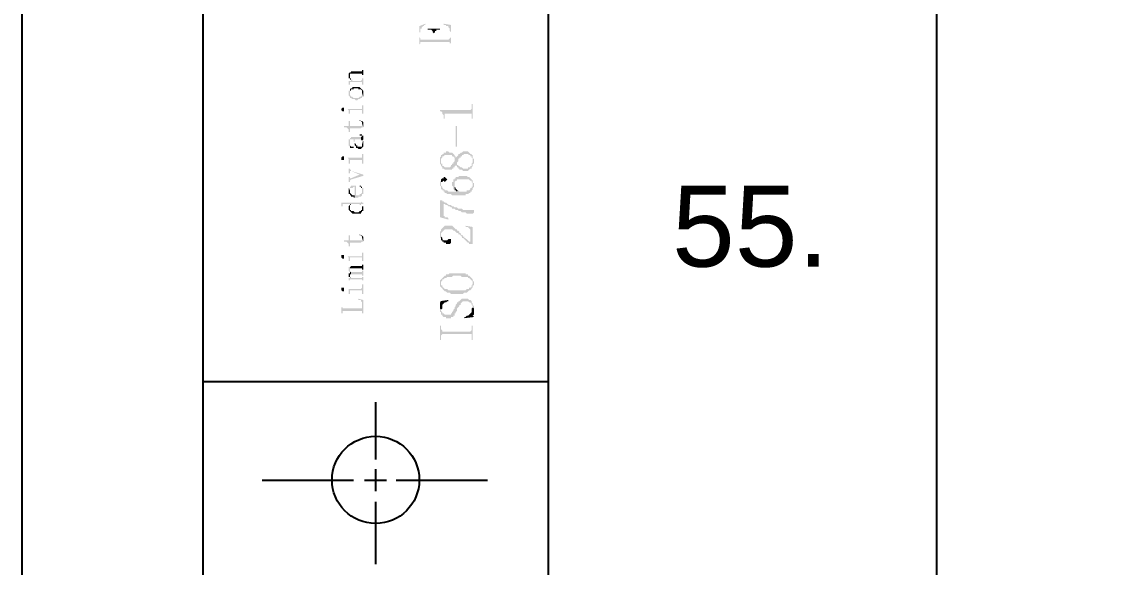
# Model space of a CAD drawing. Header units: millimetres. Extents: x 7018 to 13530, y 4187 to 5692.
# Drawn here: x 12184.84 to 12225.43, y 5137.25 to 5157.47 of the extents above; entities that cross this region are included whole.
import ezdxf

# ---------------------------------------------------------------- set-up
doc = ezdxf.new("R2010")
doc.units = ezdxf.units.MM
doc.styles.get("Standard").update_dxf_attribs({"font": 'arial.ttf'})

msp = doc.modelspace()

# ---------------------------------------------------------------- hatches: boundary and pattern name
at = {"transparency": 33554559}
for points in [[(12199.585, 5157.314), (12199.585, 5156.637), (12199.585, 5157.089), (12199.63, 5157.089), (12199.63, 5157.224), (12199.675, 5157.224), (12199.675, 5157.269), (12199.675, 5157.269), (12199.72, 5157.314), (12199.765, 5157.314), (12199.765, 5157.36), (12199.81, 5157.36), (12199.81, 5157.405)], [(12199.901, 5157.224), (12199.901, 5157.179), (12200.036, 5157.179), (12200.081, 5157.134), (12200.081, 5157.089), (12200.126, 5157.044), (12200.126, 5156.818), (12200.126, 5157.044), (12200.126, 5157.044), (12200.171, 5157.089), (12200.171, 5157.134), (12200.217, 5157.134), (12200.217, 5157.179), (12200.352, 5157.179), (12200.352, 5157.224)], [(12200.487, 5157.405), (12200.487, 5157.36), (12200.578, 5157.36), (12200.578, 5157.314), (12200.668, 5157.314), (12200.668, 5157.269), (12200.668, 5157.269), (12200.713, 5157.224), (12200.713, 5157.179), (12200.713, 5157.134), (12200.758, 5157.089), (12200.758, 5156.637), (12200.758, 5157.36)], [(12199.585, 5156.637), (12199.63, 5156.683), (12199.63, 5156.728), (12200.713, 5156.728), (12200.713, 5156.683), (12200.758, 5156.683), (12200.758, 5156.908), (12200.758, 5156.908), (12200.713, 5156.863), (12200.713, 5156.863), (12200.668, 5156.818), (12200.126, 5156.818), (12200.126, 5157.044), (12200.126, 5156.818), (12199.63, 5156.818), (12199.63, 5156.863), (12199.63, 5156.863), (12199.585, 5156.908), (12199.585, 5157.089)], [(12196.967, 5155.464), (12196.967, 5155.419), (12196.967, 5155.374), (12197.012, 5155.374), (12197.012, 5155.329), (12197.057, 5155.329), (12197.057, 5155.284), (12197.057, 5155.329), (12197.057, 5155.374), (12197.012, 5155.374), (12197.012, 5155.419), (12197.012, 5155.464), (12197.012, 5155.599), (12196.967, 5155.554), (12196.967, 5155.509), (12196.967, 5155.509)], [(12197.012, 5155.599), (12197.012, 5155.464), (12197.012, 5155.509), (12197.012, 5155.554), (12197.464, 5155.554), (12197.464, 5155.509), (12197.509, 5155.509), (12197.509, 5155.69), (12197.464, 5155.69), (12197.464, 5155.645), (12197.057, 5155.645), (12197.057, 5155.599)], [(12196.967, 5155.284), (12196.967, 5155.238), (12196.967, 5155.148), (12197.012, 5155.148), (12197.012, 5155.238), (12197.464, 5155.238), (12197.464, 5155.148), (12197.509, 5155.148), (12197.509, 5155.374), (12197.464, 5155.374), (12197.464, 5155.329), (12197.464, 5155.329), (12197.418, 5155.284), (12197.102, 5155.284), (12197.102, 5155.329), (12197.057, 5155.329), (12197.057, 5155.284)], [(12196.967, 5154.832), (12196.967, 5154.787), (12196.967, 5154.742), (12196.967, 5154.742), (12197.012, 5154.697), (12197.012, 5154.652), (12197.057, 5154.652), (12197.102, 5154.607), (12197.193, 5154.607), (12197.238, 5154.561), (12197.283, 5154.561), (12197.328, 5154.607), (12197.373, 5154.607), (12197.418, 5154.652), (12197.464, 5154.652), (12197.464, 5154.697), (12197.509, 5154.697), (12197.464, 5154.832), (12197.464, 5154.787), (12197.464, 5154.742), (12197.464, 5154.742), (12197.418, 5154.697), (12197.373, 5154.697), (12197.328, 5154.652), (12197.148, 5154.652), (12197.102, 5154.697), (12197.057, 5154.697), (12197.057, 5154.742), (12197.012, 5154.742), (12197.012, 5154.787), (12197.012, 5154.922), (12196.967, 5154.922), (12196.967, 5154.877)], [(12197.012, 5154.922), (12197.012, 5154.832), (12197.012, 5154.877), (12197.012, 5154.922), (12197.057, 5154.922), (12197.057, 5154.968), (12197.148, 5154.968), (12197.148, 5155.013), (12197.328, 5155.013), (12197.328, 5154.968), (12197.418, 5154.968), (12197.464, 5154.922), (12197.464, 5154.877), (12197.464, 5154.832), (12197.464, 5154.832), (12197.509, 5154.697), (12197.509, 5154.742), (12197.509, 5154.787), (12197.509, 5154.832), (12197.509, 5154.877), (12197.509, 5154.922), (12197.509, 5154.922), (12197.464, 5154.968), (12197.464, 5154.968), (12197.418, 5155.013), (12197.418, 5155.013), (12197.373, 5155.058), (12197.102, 5155.058), (12197.102, 5155.013), (12197.057, 5155.013), (12197.012, 5154.968), (12197.012, 5154.968)], [(12196.922, 5154.245), (12196.922, 5154.245), (12196.967, 5154.2), (12196.967, 5154.155), (12196.967, 5154.11), (12196.967, 5154.065), (12197.012, 5154.065), (12197.012, 5154.155), (12197.012, 5154.2), (12197.464, 5154.2), (12197.464, 5154.155), (12197.464, 5154.065), (12197.509, 5154.065), (12197.509, 5154.381), (12197.464, 5154.381), (12197.464, 5154.291), (12197.464, 5154.245), (12197.418, 5154.245)], [(12200.352, 5154.2), (12200.352, 5154.155), (12200.397, 5154.155), (12200.442, 5154.11), (12200.442, 5154.065), (12200.487, 5154.02), (12200.487, 5153.884), (12200.533, 5153.884), (12200.533, 5154.02), (12200.533, 5154.065), (12201.525, 5154.065), (12201.525, 5153.884), (12201.571, 5153.884), (12201.571, 5154.426), (12201.525, 5154.426), (12201.525, 5154.245), (12201.525, 5154.245), (12201.48, 5154.2), (12201.435, 5154.2)], [(12196.696, 5154.245), (12196.696, 5154.2), (12196.696, 5154.2), (12196.741, 5154.155), (12196.787, 5154.155), (12196.787, 5154.2), (12196.787, 5154.245), (12196.787, 5154.291), (12196.741, 5154.291), (12196.696, 5154.245)], [(12196.787, 5153.614), (12196.787, 5153.568), (12196.877, 5153.568), (12196.922, 5153.523), (12196.922, 5153.523), (12196.967, 5153.478), (12196.967, 5153.433), (12196.967, 5153.388), (12197.012, 5153.388), (12197.012, 5153.523), (12197.418, 5153.523), (12197.464, 5153.568), (12197.509, 5153.568), (12197.464, 5153.704), (12197.464, 5153.614), (12197.012, 5153.614), (12197.012, 5153.794), (12196.967, 5153.794), (12196.967, 5153.614)], [(12197.373, 5153.794), (12197.418, 5153.794), (12197.464, 5153.749), (12197.464, 5153.704), (12197.464, 5153.704), (12197.509, 5153.568), (12197.509, 5153.614), (12197.509, 5153.659), (12197.509, 5153.704), (12197.509, 5153.749), (12197.509, 5153.749), (12197.464, 5153.794), (12197.418, 5153.794), (12197.373, 5153.839), (12197.373, 5153.839)], [(12200.984, 5152.846), (12200.984, 5153.614), (12200.939, 5153.614), (12200.939, 5152.846)], [(12196.967, 5152.982), (12196.967, 5152.937), (12196.967, 5152.892), (12196.967, 5152.892), (12197.012, 5152.846), (12197.012, 5153.027), (12197.012, 5153.072), (12197.012, 5153.117), (12197.148, 5153.117), (12197.148, 5153.027), (12197.193, 5153.027), (12197.193, 5152.937), (12197.193, 5153.117), (12197.418, 5153.117), (12197.418, 5153.072), (12197.464, 5153.072), (12197.464, 5153.027), (12197.464, 5152.982), (12197.464, 5152.937), (12197.509, 5153.072), (12197.464, 5153.072), (12197.464, 5153.117), (12197.464, 5153.207), (12197.057, 5153.207), (12197.057, 5153.162), (12197.012, 5153.162), (12197.012, 5153.117), (12196.967, 5153.117), (12196.967, 5153.072), (12196.967, 5153.027)], [(12197.193, 5152.937), (12197.193, 5152.892), (12197.193, 5152.892), (12197.238, 5152.846), (12197.238, 5152.801), (12197.283, 5152.801), (12197.328, 5152.756), (12197.418, 5152.756), (12197.464, 5152.801), (12197.464, 5152.801), (12197.509, 5152.846), (12197.509, 5152.892), (12197.509, 5152.937), (12197.509, 5152.982), (12197.509, 5153.027), (12197.509, 5153.072), (12197.464, 5152.937), (12197.464, 5152.892), (12197.464, 5152.846), (12197.283, 5152.846), (12197.283, 5152.892), (12197.238, 5152.892), (12197.238, 5152.937), (12197.238, 5152.937), (12197.193, 5152.982), (12197.193, 5153.072), (12197.193, 5153.117)], [(12197.373, 5153.298), (12197.373, 5153.253), (12197.464, 5153.253), (12197.464, 5153.117), (12197.509, 5153.162), (12197.509, 5153.207), (12197.509, 5153.253), (12197.464, 5153.253), (12197.464, 5153.298), (12197.418, 5153.298)], [(12197.012, 5152.846), (12197.012, 5152.801), (12197.148, 5152.801), (12197.148, 5152.846), (12197.057, 5152.846), (12197.012, 5152.892), (12197.012, 5152.937), (12197.012, 5152.982), (12197.012, 5152.982)], [(12196.696, 5152.395), (12196.696, 5152.35), (12196.787, 5152.35), (12196.787, 5152.395), (12196.787, 5152.44), (12196.787, 5152.485), (12196.741, 5152.485), (12196.696, 5152.44), (12196.696, 5152.44)], [(12196.922, 5152.44), (12196.922, 5152.44), (12196.967, 5152.395), (12196.967, 5152.35), (12196.967, 5152.305), (12196.967, 5152.215), (12197.012, 5152.215), (12197.012, 5152.35), (12197.464, 5152.35), (12197.464, 5152.215), (12197.509, 5152.215), (12197.509, 5152.576), (12197.464, 5152.576), (12197.464, 5152.485), (12197.464, 5152.44), (12197.418, 5152.44)], [(12200.352, 5152.305), (12200.352, 5152.215), (12200.397, 5152.169), (12200.397, 5152.124), (12200.397, 5152.124), (12200.442, 5152.079), (12200.442, 5152.034), (12200.487, 5152.034), (12200.533, 5151.989), (12200.803, 5151.989), (12200.803, 5152.034), (12200.848, 5152.034), (12200.848, 5152.079), (12200.894, 5152.079), (12200.894, 5152.124), (12200.939, 5152.124), (12200.939, 5152.169), (12200.939, 5152.169), (12200.984, 5152.124), (12200.984, 5152.26), (12200.984, 5152.26), (12201.029, 5152.305), (12201.029, 5152.395), (12201.074, 5152.395), (12201.074, 5152.44), (12201.119, 5152.44), (12201.119, 5152.485), (12201.164, 5152.485), (12201.164, 5152.53), (12201.21, 5152.53), (12201.255, 5152.576), (12201.39, 5152.576), (12201.435, 5152.53), (12201.48, 5152.53), (12201.48, 5152.485), (12201.525, 5152.485), (12201.525, 5152.44), (12201.525, 5152.44), (12201.571, 5152.395), (12201.571, 5152.124), (12201.571, 5152.215), (12201.616, 5152.215), (12201.616, 5152.395), (12201.571, 5152.395), (12201.571, 5152.53), (12201.525, 5152.53), (12201.525, 5152.576), (12201.48, 5152.576), (12201.435, 5152.621), (12201.435, 5152.621), (12201.39, 5152.666), (12201.21, 5152.666), (12201.164, 5152.621), (12201.119, 5152.621), (12201.074, 5152.576), (12201.029, 5152.576), (12201.029, 5152.53), (12200.984, 5152.485), (12200.984, 5152.485), (12200.939, 5152.44), (12200.939, 5152.485), (12200.894, 5152.395), (12200.894, 5152.35), (12200.894, 5152.305), (12200.848, 5152.26), (12200.848, 5152.215), (12200.803, 5152.215), (12200.803, 5152.169), (12200.758, 5152.169), (12200.758, 5152.124), (12200.713, 5152.079), (12200.533, 5152.079), (12200.487, 5152.124), (12200.442, 5152.124), (12200.442, 5152.215), (12200.397, 5152.215), (12200.397, 5152.485), (12200.397, 5152.485), (12200.352, 5152.44), (12200.352, 5152.35)], [(12200.397, 5152.485), (12200.397, 5152.305), (12200.397, 5152.395), (12200.442, 5152.44), (12200.442, 5152.485), (12200.487, 5152.485), (12200.533, 5152.53), (12200.803, 5152.53), (12200.803, 5152.485), (12200.848, 5152.485), (12200.894, 5152.44), (12200.894, 5152.395), (12200.894, 5152.395), (12200.939, 5152.485), (12200.894, 5152.485), (12200.894, 5152.53), (12200.848, 5152.576), (12200.848, 5152.576), (12200.803, 5152.621), (12200.713, 5152.621), (12200.668, 5152.666), (12200.578, 5152.666), (12200.578, 5152.621), (12200.487, 5152.621), (12200.487, 5152.576), (12200.442, 5152.576), (12200.442, 5152.53), (12200.397, 5152.53)], [(12200.984, 5152.124), (12200.984, 5152.079), (12201.029, 5152.079), (12201.029, 5152.034), (12201.074, 5152.034), (12201.074, 5151.989), (12201.164, 5151.989), (12201.21, 5151.944), (12201.39, 5151.944), (12201.435, 5151.989), (12201.435, 5151.989), (12201.48, 5152.034), (12201.525, 5152.034), (12201.525, 5152.079), (12201.525, 5152.079), (12201.571, 5152.124), (12201.571, 5152.305), (12201.571, 5152.26), (12201.571, 5152.26), (12201.525, 5152.215), (12201.525, 5152.124), (12201.48, 5152.124), (12201.48, 5152.079), (12201.39, 5152.079), (12201.39, 5152.034), (12201.21, 5152.034), (12201.164, 5152.079), (12201.119, 5152.079), (12201.074, 5152.124), (12201.029, 5152.124), (12201.029, 5152.169), (12200.984, 5152.169), (12200.984, 5152.215)], [(12196.967, 5152.034), (12196.967, 5151.853), (12197.012, 5151.853), (12197.012, 5151.899), (12197.012, 5151.944), (12197.057, 5151.944), (12197.373, 5151.808), (12197.373, 5151.808), (12197.509, 5151.763), (12197.509, 5151.808), (12197.057, 5151.944), (12197.057, 5151.989), (12197.012, 5151.989), (12197.012, 5152.034), (12197.012, 5152.034)], [(12196.967, 5151.718), (12196.967, 5151.538), (12197.012, 5151.538), (12197.012, 5151.583), (12197.012, 5151.583), (12197.057, 5151.628), (12197.509, 5151.763), (12197.373, 5151.808), (12197.057, 5151.673), (12197.012, 5151.673), (12197.012, 5151.718), (12197.012, 5151.718)], [(12200.352, 5151.492), (12200.352, 5151.402), (12200.352, 5151.402), (12200.397, 5151.357), (12200.397, 5151.267), (12200.442, 5151.267), (12200.442, 5151.222), (12200.487, 5151.222), (12200.487, 5151.176), (12200.533, 5151.176), (12200.533, 5151.131), (12200.578, 5151.131), (12200.623, 5151.086), (12200.758, 5151.086), (12200.803, 5151.041), (12201.3, 5151.041), (12201.3, 5151.086), (12201.39, 5151.086), (12201.435, 5151.131), (12201.48, 5151.131), (12201.48, 5151.176), (12201.525, 5151.176), (12201.525, 5151.222), (12201.571, 5151.267), (12201.571, 5151.447), (12201.571, 5151.357), (12201.525, 5151.357), (12201.525, 5151.312), (12201.48, 5151.312), (12201.48, 5151.267), (12201.435, 5151.222), (12201.345, 5151.222), (12201.345, 5151.176), (12201.074, 5151.176), (12201.029, 5151.222), (12200.984, 5151.176), (12200.668, 5151.176), (12200.623, 5151.222), (12200.533, 5151.222), (12200.533, 5151.267), (12200.487, 5151.267), (12200.442, 5151.312), (12200.442, 5151.357), (12200.397, 5151.402), (12200.397, 5151.447), (12200.397, 5151.628), (12200.397, 5151.583), (12200.352, 5151.538), (12200.352, 5151.538)], [(12200.397, 5151.628), (12200.397, 5151.447), (12200.397, 5151.538), (12200.442, 5151.538), (12200.487, 5151.583), (12200.487, 5151.583), (12200.533, 5151.538), (12200.533, 5151.538), (12200.578, 5151.583), (12200.578, 5151.583), (12200.623, 5151.628), (12200.578, 5151.673), (12200.578, 5151.673), (12200.533, 5151.718), (12200.487, 5151.718), (12200.487, 5151.673), (12200.442, 5151.673)], [(12200.803, 5151.447), (12200.803, 5151.402), (12200.803, 5151.402), (12200.848, 5151.357), (12200.848, 5151.267), (12200.894, 5151.267), (12200.894, 5151.492), (12200.894, 5151.538), (12200.939, 5151.583), (12200.984, 5151.583), (12200.984, 5151.628), (12201.435, 5151.628), (12201.48, 5151.583), (12201.525, 5151.583), (12201.525, 5151.538), (12201.571, 5151.492), (12201.571, 5151.447), (12201.571, 5151.267), (12201.571, 5151.312), (12201.616, 5151.357), (12201.616, 5151.402), (12201.616, 5151.492), (12201.571, 5151.492), (12201.571, 5151.583), (12201.525, 5151.628), (12201.525, 5151.628), (12201.48, 5151.673), (12201.48, 5151.673), (12201.435, 5151.718), (12201.39, 5151.718), (12201.345, 5151.763), (12201.074, 5151.763), (12201.029, 5151.718), (12200.939, 5151.718), (12200.939, 5151.673), (12200.894, 5151.673), (12200.894, 5151.628), (12200.848, 5151.628), (12200.848, 5151.538), (12200.803, 5151.538), (12200.803, 5151.492)], [(12196.967, 5151.312), (12197.012, 5151.222), (12197.012, 5151.267), (12197.012, 5151.312), (12197.102, 5151.312), (12197.148, 5151.357), (12197.193, 5151.357), (12197.193, 5150.951), (12197.328, 5150.951), (12197.328, 5150.996), (12197.418, 5150.996), (12197.464, 5151.041), (12197.464, 5151.086), (12197.509, 5151.086), (12197.509, 5151.131), (12197.509, 5151.176), (12197.509, 5151.222), (12197.509, 5151.267), (12197.509, 5151.312), (12197.464, 5151.312), (12197.464, 5151.222), (12197.464, 5151.176), (12197.464, 5151.131), (12197.464, 5151.131), (12197.418, 5151.086), (12197.373, 5151.086), (12197.373, 5151.041), (12197.238, 5151.041), (12197.238, 5151.402), (12197.057, 5151.402), (12197.057, 5151.357), (12197.012, 5151.357), (12197.012, 5151.312), (12197.012, 5151.312)], [(12196.967, 5151.176), (12196.967, 5151.131), (12196.967, 5151.086), (12197.012, 5151.086), (12197.012, 5151.041), (12197.057, 5151.041), (12197.057, 5150.996), (12197.148, 5150.996), (12197.148, 5150.951), (12197.193, 5150.951), (12197.193, 5151.041), (12197.102, 5151.041), (12197.057, 5151.086), (12197.057, 5151.086), (12197.012, 5151.131), (12197.012, 5151.222), (12196.967, 5151.312), (12196.967, 5151.267), (12196.967, 5151.222)], [(12197.373, 5151.402), (12197.373, 5151.357), (12197.418, 5151.357), (12197.418, 5151.312), (12197.464, 5151.312), (12197.464, 5151.267), (12197.464, 5151.222), (12197.464, 5151.357), (12197.418, 5151.357), (12197.418, 5151.402)], [(12200.894, 5151.267), (12200.894, 5151.222), (12200.939, 5151.222), (12200.984, 5151.176), (12200.984, 5151.176), (12201.029, 5151.222), (12200.984, 5151.222), (12200.984, 5151.267), (12200.939, 5151.267), (12200.939, 5151.312), (12200.939, 5151.312), (12200.894, 5151.357), (12200.894, 5151.447)], [(12196.651, 5150.77), (12196.696, 5150.77), (12196.696, 5150.725), (12196.696, 5150.635), (12196.741, 5150.635), (12196.741, 5150.68), (12196.741, 5150.725), (12197.012, 5150.725), (12197.057, 5150.68), (12197.057, 5150.725), (12197.373, 5150.725), (12197.373, 5150.68), (12197.418, 5150.68), (12197.418, 5150.725), (12197.509, 5150.725), (12197.509, 5150.77), (12197.464, 5150.77), (12197.464, 5150.815), (12197.464, 5150.861), (12197.464, 5150.815), (12197.464, 5150.815), (12197.418, 5150.77), (12197.418, 5150.77)], [(12196.967, 5150.59), (12196.967, 5150.545), (12196.967, 5150.499), (12196.967, 5150.499), (12197.012, 5150.454), (12197.012, 5150.454), (12197.057, 5150.409), (12197.057, 5150.409), (12197.102, 5150.364), (12197.418, 5150.364), (12197.418, 5150.409), (12197.464, 5150.409), (12197.464, 5150.59), (12197.464, 5150.545), (12197.464, 5150.499), (12197.418, 5150.499), (12197.418, 5150.454), (12197.373, 5150.454), (12197.328, 5150.409), (12197.193, 5150.409), (12197.148, 5150.454), (12197.057, 5150.454), (12197.057, 5150.499), (12197.012, 5150.499), (12197.012, 5150.545), (12197.012, 5150.68), (12196.967, 5150.635)], [(12197.012, 5150.68), (12197.012, 5150.59), (12197.012, 5150.635), (12197.012, 5150.68), (12197.057, 5150.68), (12197.012, 5150.725)], [(12197.418, 5150.68), (12197.464, 5150.68), (12197.464, 5150.635), (12197.464, 5150.59), (12197.464, 5150.454), (12197.509, 5150.454), (12197.509, 5150.499), (12197.509, 5150.545), (12197.509, 5150.59), (12197.509, 5150.635), (12197.464, 5150.635), (12197.464, 5150.68), (12197.418, 5150.68), (12197.418, 5150.725)], [(12200.352, 5150.861), (12200.352, 5150.229), (12200.668, 5150.138), (12200.668, 5150.184), (12200.668, 5150.184), (12200.623, 5150.229), (12200.533, 5150.229), (12200.533, 5150.274), (12200.487, 5150.274), (12200.487, 5150.725), (12200.442, 5150.815), (12200.442, 5150.861)], [(12200.442, 5150.815), (12200.487, 5150.725), (12200.533, 5150.725), (12200.578, 5150.68), (12200.623, 5150.68), (12200.668, 5150.635), (12200.713, 5150.635), (12200.758, 5150.59), (12200.803, 5150.59), (12200.803, 5150.545), (12200.894, 5150.545), (12200.939, 5150.499), (12201.029, 5150.499), (12201.029, 5150.454), (12201.119, 5150.454), (12201.164, 5150.409), (12201.3, 5150.409), (12201.345, 5150.364), (12201.571, 5150.364), (12201.616, 5150.409), (12201.616, 5150.499), (12201.21, 5150.499), (12201.164, 5150.545), (12201.029, 5150.545), (12200.984, 5150.59), (12200.894, 5150.59), (12200.848, 5150.635), (12200.803, 5150.635), (12200.758, 5150.68), (12200.668, 5150.68), (12200.668, 5150.725), (12200.623, 5150.725), (12200.578, 5150.77), (12200.533, 5150.77), (12200.487, 5150.815)], [(12200.352, 5149.597), (12200.352, 5149.461), (12200.397, 5149.461), (12200.397, 5149.416), (12200.397, 5149.597), (12200.397, 5149.642), (12200.442, 5149.687), (12200.442, 5149.687), (12200.487, 5149.732), (12200.487, 5149.732), (12200.533, 5149.777), (12200.803, 5149.777), (12200.848, 5149.732), (12200.894, 5149.732), (12200.939, 5149.687), (12200.939, 5149.687), (12200.984, 5149.642), (12201.029, 5149.642), (12201.029, 5149.597), (12201.074, 5149.597), (12201.119, 5149.552), (12201.119, 5149.552), (12201.164, 5149.507), (12201.164, 5149.461), (12201.21, 5149.461), (12201.255, 5149.416), (12201.255, 5149.416), (12201.3, 5149.371), (12201.3, 5149.371), (12201.345, 5149.326), (12201.345, 5149.326), (12201.39, 5149.281), (12201.435, 5149.281), (12201.435, 5149.236), (12201.48, 5149.236), (12201.48, 5149.326), (12201.435, 5149.326), (12201.39, 5149.371), (12201.345, 5149.416), (12201.3, 5149.416), (12201.3, 5149.461), (12201.255, 5149.461), (12201.255, 5149.507), (12201.21, 5149.507), (12201.21, 5149.552), (12201.164, 5149.552), (12201.119, 5149.597), (12201.119, 5149.642), (12201.074, 5149.642), (12201.074, 5149.687), (12201.029, 5149.732), (12200.984, 5149.732), (12200.984, 5149.777), (12200.939, 5149.777), (12200.894, 5149.823), (12200.894, 5149.823), (12200.848, 5149.868), (12200.848, 5149.868), (12200.803, 5149.913), (12200.533, 5149.913), (12200.487, 5149.868), (12200.487, 5149.868), (12200.442, 5149.823), (12200.442, 5149.823), (12200.397, 5149.777), (12200.397, 5149.732), (12200.352, 5149.687), (12200.352, 5149.642), (12200.352, 5149.642)], [(12201.3, 5149.913), (12201.3, 5149.868), (12201.39, 5149.868), (12201.435, 5149.823), (12201.435, 5149.823), (12201.48, 5149.777), (12201.48, 5149.236), (12201.571, 5149.236), (12201.571, 5149.868)], [(12196.787, 5149.371), (12196.787, 5149.326), (12196.877, 5149.326), (12196.922, 5149.281), (12196.922, 5149.281), (12196.967, 5149.236), (12196.967, 5149.191), (12196.967, 5149.146), (12197.012, 5149.146), (12197.012, 5149.281), (12197.418, 5149.281), (12197.464, 5149.326), (12197.509, 5149.326), (12197.464, 5149.461), (12197.464, 5149.416), (12197.464, 5149.371), (12197.012, 5149.371), (12197.012, 5149.552), (12196.967, 5149.552), (12196.967, 5149.371)], [(12197.373, 5149.552), (12197.418, 5149.552), (12197.464, 5149.507), (12197.464, 5149.461), (12197.464, 5149.461), (12197.509, 5149.326), (12197.509, 5149.371), (12197.509, 5149.416), (12197.509, 5149.461), (12197.509, 5149.507), (12197.509, 5149.507), (12197.464, 5149.552), (12197.418, 5149.552), (12197.373, 5149.597), (12197.373, 5149.597)], [(12200.397, 5149.416), (12200.397, 5149.371), (12200.442, 5149.371), (12200.442, 5149.326), (12200.487, 5149.326), (12200.487, 5149.281), (12200.578, 5149.281), (12200.578, 5149.236), (12200.713, 5149.236), (12200.758, 5149.281), (12200.758, 5149.371), (12200.758, 5149.416), (12200.668, 5149.416), (12200.623, 5149.371), (12200.487, 5149.371), (12200.442, 5149.416), (12200.442, 5149.461), (12200.397, 5149.507), (12200.397, 5149.552)], [(12196.696, 5148.784), (12196.696, 5148.739), (12196.696, 5148.739), (12196.741, 5148.694), (12196.787, 5148.694), (12196.787, 5148.739), (12196.787, 5148.784), (12196.787, 5148.83), (12196.696, 5148.83)], [(12196.922, 5148.784), (12196.922, 5148.784), (12196.967, 5148.739), (12196.967, 5148.694), (12196.967, 5148.649), (12196.967, 5148.604), (12197.012, 5148.604), (12197.012, 5148.694), (12197.012, 5148.739), (12197.464, 5148.739), (12197.464, 5148.694), (12197.464, 5148.604), (12197.509, 5148.604), (12197.509, 5148.92), (12197.464, 5148.92), (12197.464, 5148.83), (12197.464, 5148.784), (12197.418, 5148.784)], [(12196.967, 5148.288), (12196.967, 5148.243), (12196.967, 5148.243), (12197.012, 5148.198), (12197.057, 5148.198), (12197.057, 5148.107), (12197.464, 5148.107), (12197.464, 5148.062), (12197.509, 5148.062), (12197.509, 5148.243), (12197.464, 5148.243), (12197.464, 5148.198), (12197.057, 5148.198), (12197.012, 5148.243), (12197.012, 5148.288), (12197.012, 5148.378), (12196.967, 5148.378), (12196.967, 5148.333)], [(12197.012, 5148.378), (12197.012, 5148.288), (12197.012, 5148.333), (12197.464, 5148.333), (12197.464, 5148.288), (12197.509, 5148.288), (12197.509, 5148.469), (12197.464, 5148.469), (12197.464, 5148.423), (12197.057, 5148.423)], [(12196.967, 5148.107), (12196.967, 5148.062), (12196.967, 5148.017), (12197.012, 5148.017), (12197.012, 5148.107), (12197.057, 5148.107), (12197.057, 5148.198), (12197.012, 5148.198), (12197.012, 5148.153), (12196.967, 5148.153)], [(12196.967, 5147.972), (12196.967, 5147.927), (12196.967, 5147.882), (12197.012, 5147.882), (12197.012, 5147.927), (12197.464, 5147.927), (12197.464, 5147.882), (12197.509, 5147.882), (12197.509, 5148.017), (12197.464, 5148.017), (12197.464, 5147.972), (12197.057, 5147.972), (12197.057, 5148.017), (12197.057, 5147.972)], [(12197.012, 5148.017), (12197.012, 5148.017), (12197.057, 5147.972), (12197.057, 5148.017), (12197.012, 5148.017), (12197.012, 5148.062), (12197.012, 5148.062)], [(12200.352, 5147.792), (12200.352, 5147.656), (12200.397, 5147.656), (12200.397, 5147.611), (12200.442, 5147.611), (12200.442, 5147.566), (12200.487, 5147.521), (12200.487, 5147.521), (12200.533, 5147.476), (12200.578, 5147.476), (12200.623, 5147.431), (12200.713, 5147.431), (12200.758, 5147.385), (12201.21, 5147.385), (12201.255, 5147.431), (12201.345, 5147.431), (12201.39, 5147.476), (12201.39, 5147.476), (12201.435, 5147.521), (12201.48, 5147.521), (12201.525, 5147.566), (12201.525, 5147.611), (12201.571, 5147.611), (12201.571, 5147.701), (12201.616, 5147.701), (12201.616, 5147.792), (12201.616, 5147.837), (12201.571, 5147.882), (12201.571, 5147.927), (12201.571, 5147.792), (12201.571, 5147.746), (12201.525, 5147.701), (12201.525, 5147.656), (12201.48, 5147.611), (12201.435, 5147.611), (12201.435, 5147.566), (12201.345, 5147.566), (12201.3, 5147.521), (12200.668, 5147.521), (12200.623, 5147.566), (12200.533, 5147.566), (12200.487, 5147.611), (12200.487, 5147.611), (12200.442, 5147.656), (12200.442, 5147.701), (12200.397, 5147.701), (12200.397, 5147.927), (12200.397, 5147.927), (12200.352, 5147.882)], [(12200.397, 5147.927), (12200.397, 5147.792), (12200.397, 5147.837), (12200.397, 5147.837), (12200.442, 5147.882), (12200.442, 5147.927), (12200.487, 5147.927), (12200.533, 5147.972), (12200.578, 5147.972), (12200.623, 5148.017), (12200.803, 5148.017), (12200.848, 5148.062), (12201.119, 5148.062), (12201.164, 5148.017), (12201.39, 5148.017), (12201.39, 5147.972), (12201.435, 5147.972), (12201.48, 5147.927), (12201.48, 5147.927), (12201.525, 5147.882), (12201.525, 5147.882), (12201.571, 5147.837), (12201.571, 5147.792), (12201.571, 5147.927), (12201.525, 5147.972), (12201.525, 5147.972), (12201.48, 5148.017), (12201.48, 5148.017), (12201.435, 5148.062), (12201.39, 5148.062), (12201.39, 5148.107), (12201.3, 5148.107), (12201.3, 5148.153), (12200.713, 5148.153), (12200.668, 5148.107), (12200.578, 5148.107), (12200.578, 5148.062), (12200.533, 5148.062), (12200.487, 5148.017), (12200.487, 5148.017), (12200.442, 5147.972), (12200.442, 5147.972)], [(12196.696, 5147.566), (12196.696, 5147.521), (12196.696, 5147.521), (12196.741, 5147.476), (12196.787, 5147.476), (12196.787, 5147.521), (12196.787, 5147.566), (12196.787, 5147.611), (12196.696, 5147.611)], [(12196.922, 5147.566), (12196.967, 5147.566), (12196.967, 5147.521), (12196.967, 5147.476), (12196.967, 5147.431), (12196.967, 5147.385), (12197.012, 5147.385), (12197.012, 5147.476), (12197.012, 5147.521), (12197.464, 5147.521), (12197.464, 5147.385), (12197.509, 5147.385), (12197.509, 5147.746), (12197.464, 5147.746), (12197.464, 5147.611), (12197.464, 5147.611), (12197.418, 5147.566)], [(12197.328, 5147.205), (12197.328, 5147.16), (12197.418, 5147.16), (12197.418, 5147.115), (12197.418, 5147.115), (12197.464, 5147.069), (12197.464, 5146.663), (12197.509, 5146.663), (12197.509, 5147.16)], [(12200.352, 5146.844), (12200.352, 5146.708), (12200.397, 5146.708), (12200.397, 5146.618), (12200.442, 5146.618), (12200.442, 5146.573), (12200.442, 5146.573), (12200.487, 5146.528), (12200.578, 5146.528), (12200.578, 5146.483), (12200.758, 5146.483), (12200.758, 5146.528), (12200.848, 5146.528), (12200.848, 5146.573), (12200.894, 5146.573), (12200.894, 5146.663), (12200.939, 5146.663), (12200.939, 5146.708), (12200.984, 5146.754), (12200.984, 5146.844), (12201.029, 5146.889), (12201.029, 5146.889), (12201.074, 5146.934), (12201.074, 5146.979), (12201.119, 5146.979), (12201.119, 5147.024), (12201.119, 5147.024), (12201.164, 5147.069), (12201.164, 5147.069), (12201.21, 5147.115), (12201.39, 5147.115), (12201.435, 5147.069), (12201.48, 5147.069), (12201.525, 5147.024), (12201.525, 5146.979), (12201.571, 5146.934), (12201.571, 5146.708), (12201.571, 5146.754), (12201.616, 5146.799), (12201.616, 5146.844), (12201.616, 5146.934), (12201.571, 5146.979), (12201.571, 5147.024), (12201.571, 5147.024), (12201.525, 5147.069), (12201.525, 5147.115), (12201.525, 5147.115), (12201.48, 5147.16), (12201.435, 5147.16), (12201.39, 5147.205), (12201.164, 5147.205), (12201.119, 5147.16), (12201.119, 5147.16), (12201.074, 5147.115), (12201.029, 5147.115), (12201.029, 5147.069), (12200.984, 5147.069), (12200.984, 5147.024), (12200.939, 5146.979), (12200.939, 5146.934), (12200.894, 5146.889), (12200.894, 5146.844), (12200.848, 5146.799), (12200.848, 5146.754), (12200.803, 5146.708), (12200.803, 5146.663), (12200.758, 5146.663), (12200.758, 5146.618), (12200.533, 5146.618), (12200.487, 5146.663), (12200.442, 5146.663), (12200.442, 5146.708), (12200.442, 5146.708), (12200.397, 5146.754), (12200.397, 5147.024), (12200.397, 5146.979), (12200.352, 5146.934), (12200.352, 5146.889), (12200.352, 5146.889)], [(12200.352, 5147.115), (12200.397, 5147.115), (12200.397, 5146.889), (12200.442, 5146.934), (12200.442, 5146.979), (12200.442, 5146.979), (12200.487, 5147.024), (12200.487, 5147.024), (12200.533, 5147.069), (12200.578, 5147.069), (12200.623, 5147.115), (12200.668, 5147.115), (12200.668, 5147.16)], [(12196.696, 5146.889), (12196.696, 5146.663), (12196.741, 5146.663), (12196.741, 5146.708), (12196.741, 5146.754), (12197.464, 5146.754), (12197.464, 5146.708), (12197.464, 5146.889), (12197.464, 5146.844), (12196.741, 5146.844), (12196.741, 5146.889), (12196.741, 5146.889)], [(12201.255, 5146.528), (12201.255, 5146.483), (12201.616, 5146.528), (12201.571, 5146.573), (12201.571, 5146.618), (12201.571, 5146.799), (12201.525, 5146.754), (12201.525, 5146.708), (12201.525, 5146.708), (12201.48, 5146.663), (12201.48, 5146.663), (12201.435, 5146.618), (12201.435, 5146.618), (12201.39, 5146.573), (12201.345, 5146.573), (12201.3, 5146.528)], [(12200.352, 5146.212), (12200.352, 5145.67), (12200.397, 5145.67), (12200.397, 5145.851), (12200.442, 5145.896), (12201.525, 5145.896), (12201.525, 5145.67), (12201.571, 5145.67), (12201.571, 5146.212), (12201.525, 5146.212), (12201.525, 5146.077), (12201.525, 5146.031), (12201.525, 5146.031), (12201.48, 5145.986), (12200.442, 5145.986), (12200.442, 5146.031), (12200.442, 5146.031), (12200.397, 5146.077), (12200.397, 5146.212)]]:
    msp.add_hatch(color=256, dxfattribs=at).paths.add_polyline_path(points)

# ---------------------------------------------------------------- linework, layer by layer
for p, q in [((12191.551, 5242.873), (12191.551, 4956.132)), ((12218.776, 5242.873), (12218.776, 4986.912))]:
    msp.add_line(p, q)
for points in [[(12604.845, 4951.873), (12604.845, 5248.873), (12184.845, 5248.873), (12184.845, 4951.873)], [(12197.464, 5153.207), (12197.464, 5153.117), (12197.464, 5153.207)], [(12200.397, 5147.024), (12200.397, 5146.844), (12200.397, 5146.889), (12200.397, 5147.069), (12200.397, 5147.069)], [(12201.571, 5146.799), (12201.571, 5146.618), (12201.571, 5146.844), (12201.571, 5146.844)]]:
    msp.add_lwpolyline(points, close=True)
for points in [[(12204.369, 5242.873), (12204.369, 4956.132)], [(12191.551, 5144.136), (12204.369, 5144.136)], [(12197.96, 5143.369), (12197.96, 5141.247)], [(12197.96, 5140.886), (12197.96, 5140.074)], [(12193.763, 5140.48), (12197.148, 5140.48)], [(12197.554, 5140.48), (12198.366, 5140.48)], [(12198.727, 5140.48), (12202.112, 5140.48)], [(12197.96, 5139.668), (12197.96, 5137.366)]]:
    msp.add_lwpolyline(points)
msp.add_circle((12197.967, 5140.487), 1.618)

# ---------------------------------------------------------------- texts
at = {"insert": (12211.87, 5149.874), "char_height": 2.9997, "width": 34.34827, "attachment_point": 5}
msp.add_mtext('55.', dxfattribs=at)

doc.saveas('drawing.dxf')
